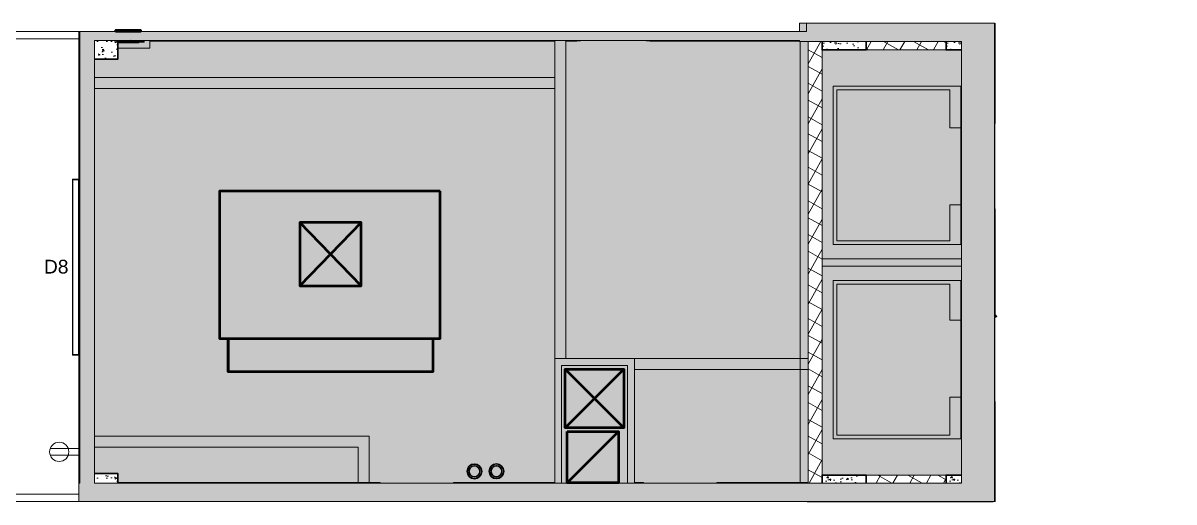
# Model space of a CAD drawing. Header units: inches. Extents: x 1135 to 11974, y 1600 to 2477.
# Drawn here: x 1734 to 2362, y 1908 to 2169 of the extents above; entities that cross this region are included whole.
import ezdxf

# ---------------------------------------------------------------- set-up
doc = ezdxf.new("R2010")
doc.units = ezdxf.units.IN
doc.header["$MEASUREMENT"] = 0
doc.linetypes.add('IMPORT-DASHED2 _3_', pattern=[0])
for name, color, linetype, lineweight in [('4th Floor-no mezz_dwg', 8, 'Continuous', 9), ('A-0005', 8, 'Continuous', 50), ('A-ANNO-NOTE', 4, 'Continuous', 9), ('A-DETL-GENF', 247, 'Continuous', 9), ('A-DETL-MEDM', 8, 'Continuous', 20), ('A-DOOR', 8, 'Continuous', 9), ('A-Flor-Lvl', 8, 'Continuous', 13), ('A-Pen a-Fine', 8, 'Continuous', 9), ('A-WALL', 47, 'Continuous', 13), ('A-WALL-PATT', 8, 'Continuous', 13), ('E-LITE-EQPM', 4, 'Continuous', 9), ('E-LITE-EQPM-IDEN', 8, 'Continuous', 9), ('M-DUCT-OA', 8, 'Continuous', 50), ('M-DUCT-RLF', 8, 'Continuous', 50), ('M-EQ', 8, 'Continuous', 50), ('M-Piping', 8, 'Continuous', 30), ('S-Cols', 8, 'Continuous', 30), ('S-Cols-Patt', 8, 'Continuous', 13), ('S-Slab-Opng-Dashed', 8, 'IMPORT-DASHED2 _3_', 20)]:
    doc.layers.add(name, color=color, linetype=linetype, lineweight=lineweight)
doc.styles.add('Arial_2', font='arial.ttf', dxfattribs={"height": 7.5})
pattern_1 = [(45, (0, 0), (-5.656854, 5.656854), []), (135, (0, 0), (-5.656854, -5.656854), [])]
pattern_2 = [(124.208, (4429.472, -1583.652), (3.833666, 10.097051), [1.125, -12.375]), (69.208, (4429.472, -1583.652), (-11.423948, 1.06777), [0.9, -9.9]), (174.66, (4429.792, -1582.81), (-7.58988, 11.164813), [0.956, -10.517]), (120.393, (4426.585, -1582.835), (6.74529, 14.72872), [1.687, -18.562]), (170.844, (4427.147, -1581.608), (-10.245167, 17.46679), [1.434, -15.776]), (65.392, (4426.585, -1582.835), (-10.24487, 17.467474), [1.35, -14.85]), (95.208, (4427.715, -1581.596), (8.248147, 6.972482), [1.125, -12.375]), (40.208, (4427.715, -1581.596), (-9.473945, 6.472333), [0.9, -9.9]), (145.66, (4428.403, -1581.015), (-1.22545, 13.444612), [0.956, -10.517]), (111.708, (4429.472, -1583.652), (-4.7546483, 1.5341692), [0, -9.78, 0, -10.05, -9.937]), (111.708, (4429.472, -1583.652), (-4.7546483, 1.5341692), [-19.83, 0, -9.937]), (81.708, (4429.472, -1583.652), (-4.618409, 5.407589), [0, -5.73, 0, -9.555, -3.788]), (81.708, (4429.472, -1583.652), (-4.618409, 5.407589), [-15.285, 0, -3.788]), (41.708, (4428.562, -1586.871), (2.5046425, 7.612968), [0, -3.75, 0, -11.7, -15.525]), (41.708, (4428.562, -1586.871), (2.5046425, 7.612968), [-15.45, 0, -15.525]), (31.708, (4428.154, -1588.314), (0.935691, 8.826211), [0, -4.875, 0, -7.77, -11.025]), (31.708, (4428.154, -1588.314), (0.935691, 8.826211), [-12.645, 0, -11.025])]
pattern_3 = [(124.208, (4411.07, -1648.718), (3.833666, 10.097051), [1.125, -12.375]), (69.208, (4411.07, -1648.718), (-11.423948, 1.06777), [0.9, -9.9]), (174.66, (4411.39, -1647.877), (-7.58988, 11.164813), [0.956, -10.517]), (120.393, (4408.184, -1647.902), (6.74529, 14.72872), [1.687, -18.562]), (170.844, (4408.746, -1646.674), (-10.245167, 17.46679), [1.434, -15.776]), (65.392, (4408.184, -1647.902), (-10.24487, 17.467474), [1.35, -14.85]), (95.208, (4409.314, -1646.662), (8.248147, 6.972482), [1.125, -12.375]), (40.208, (4409.314, -1646.662), (-9.473945, 6.472333), [0.9, -9.9]), (145.66, (4410.001, -1646.081), (-1.22545, 13.444612), [0.956, -10.517]), (111.708, (4411.07, -1648.718), (-4.7546483, 1.5341692), [0, -9.78, 0, -10.05, -9.937]), (111.708, (4411.07, -1648.718), (-4.7546483, 1.5341692), [-19.83, 0, -9.937]), (81.708, (4411.07, -1648.718), (-4.618409, 5.407589), [0, -5.73, 0, -9.555, -3.788]), (81.708, (4411.07, -1648.718), (-4.618409, 5.407589), [-15.285, 0, -3.788]), (41.708, (4410.16, -1651.937), (2.5046425, 7.612968), [0, -3.75, 0, -11.7, -15.525]), (41.708, (4410.16, -1651.937), (2.5046425, 7.612968), [-15.45, 0, -15.525]), (31.708, (4409.752, -1653.38), (0.935691, 8.826211), [0, -4.875, 0, -7.77, -11.025]), (31.708, (4409.752, -1653.38), (0.935691, 8.826211), [-12.645, 0, -11.025])]

# ---------------------------------------------------------------- blocks, each defined once
blk = doc.blocks.new('4th Floor-no mezz_dwg-3377830-MEZ - Tel_Data_Elec Plan')
at = {"layer": 'A-WALL'}
h = blk.add_hatch(dxfattribs=at)
h.set_pattern_fill('FP_1', color=256, style=0, pattern_type=2)
h.set_pattern_definition(pattern_1)
h.paths.add_polyline_path([(2594.9, 3194.1), (2606.77, 3236.07), (2602.33, 3237.33), (2590.46, 3195.36)], flags=0)
h = blk.add_hatch(dxfattribs=at)
h.set_pattern_fill('FP_1', color=256, style=0, pattern_type=2)
h.set_pattern_definition(pattern_1)
h.paths.add_polyline_path([(2815.74, 3106.7), (2583.93, 3172.26), (2581.85, 3164.92), (2813.67, 3099.36)], flags=0)
h = blk.add_hatch(dxfattribs=at)
h.set_pattern_fill('FP_1', color=256, style=0, pattern_type=2)
h.set_pattern_definition(pattern_1)
h.paths.add_polyline_path([(2834.15, 3171.77), (2830.02, 3172.94), (2818.15, 3130.97), (2822.28, 3129.8)], flags=0)
at = {"layer": 'S-Cols-Patt'}
h = blk.add_hatch(dxfattribs=at)
h.set_pattern_fill('FP_2', color=256, style=0, pattern_type=2)
h.set_pattern_definition(pattern_2)
h.paths.add_polyline_path([(2609.05, 3244.13), (2604.61, 3245.39), (2602.33, 3237.33), (2606.77, 3236.07)], flags=0)
h = blk.add_hatch(dxfattribs=at)
h.set_pattern_fill('FP_3', color=256, style=0, pattern_type=2)
h.set_pattern_definition(pattern_3)
h.paths.add_polyline_path([(2588.37, 3171.01), (2594.9, 3194.1), (2590.46, 3195.36), (2583.93, 3172.26)], flags=0)
h = blk.add_hatch(dxfattribs=at)
h.set_pattern_fill('FP_2', color=256, style=0, pattern_type=2)
h.set_pattern_definition(pattern_2)
h.paths.add_polyline_path([(2836.43, 3179.83), (2832.3, 3181), (2830.02, 3172.94), (2834.15, 3171.77)], flags=0)
h = blk.add_hatch(dxfattribs=at)
h.set_pattern_fill('FP_3', color=256, style=0, pattern_type=2)
h.set_pattern_definition(pattern_3)
h.paths.add_polyline_path([(2815.75, 3106.7), (2822.28, 3129.8), (2818.15, 3130.97), (2811.62, 3107.87)], flags=0)
h = blk.add_hatch(dxfattribs=at)
h.set_pattern_fill('FP_7', color=256, style=0, pattern_type=2)
h.set_pattern_definition([(50, (-159.334, 115.366), (10.759264, -0.941097), [1.125, -12.375]), (355, (-159.334, 115.366), (-2.081512, 11.283352), [0.9, -9.9]), (100.451, (-158.437, 115.288), (8.678035, 10.341713), [0.956, -10.517]), (46.184, (-159.334, 118.366), (16.00846, -2.482614), [1.687, -18.562]), (96.636, (-158, 118.16), (14.019345, 14.61199), [1.434, -15.776]), (351.184, (-159.334, 118.366), (14.02008, 14.61189), [1.35, -14.85]), (21, (-157.834, 117.616), (8.954012, -6.039297), [1.125, -12.375]), (326, (-157.834, 117.616), (3.649746, 10.87778), [0.9, -9.9]), (71.451, (-157.088, 117.113), (12.603742, 4.837872), [0.956, -10.517]), (37.5, (-159.334, 115.366), (0.18249, 4.994109), [0, -9.78, 0, -10.05, -9.937]), (37.5, (-159.334, 115.366), (0.18249, 4.994109), [-19.83, 0, -9.937]), (7.5, (-159.334, 115.366), (3.9464735, 5.916737), [0, -5.73, 0, -9.555, -3.787]), (7.5, (-159.334, 115.366), (3.9464735, 5.916737), [-15.285, 0, -3.787]), (327.5, (-162.679, 115.366), (8.007252, -0.3382693), [0, -3.75, 0, -11.7, -15.525]), (327.5, (-162.679, 115.366), (8.007252, -0.3382693), [-15.45, 0, -15.525]), (317.5, (-164.179, 115.366), (8.747719, 1.501642), [0, -4.875, 0, -7.77, -11.025]), (317.5, (-164.179, 115.366), (8.747719, 1.501642), [-12.645, 0, -11.025])])
h.paths.add_polyline_path([(2488.23, 2798.39), (2488.63, 2799.82), (2478.95, 2802.56), (2475.48, 2790.29), (2485.16, 2787.55)], flags=0)
h = blk.add_hatch(dxfattribs=at)
h.set_pattern_fill('FP_6', color=256, style=0, pattern_type=2)
h.set_pattern_definition([(50, (69.802, 50.56), (10.759264, -0.941097), [1.125, -12.375]), (355, (69.802, 50.56), (-2.081512, 11.283352), [0.9, -9.9]), (100.451, (70.698, 50.482), (8.678035, 10.341713), [0.956, -10.517]), (46.184, (69.802, 53.56), (16.00846, -2.482614), [1.687, -18.562]), (96.636, (71.136, 53.353), (14.019345, 14.61199), [1.434, -15.776]), (351.184, (69.802, 53.56), (14.02008, 14.61189), [1.35, -14.85]), (21, (71.302, 52.81), (8.954012, -6.039297), [1.125, -12.375]), (326, (71.302, 52.81), (3.649746, 10.87778), [0.9, -9.9]), (71.451, (72.048, 52.307), (12.603742, 4.837872), [0.956, -10.517]), (37.5, (69.802, 50.56), (0.18249, 4.994109), [0, -9.78, 0, -10.05, -9.937]), (37.5, (69.802, 50.56), (0.18249, 4.994109), [-19.83, 0, -9.937]), (7.5, (69.802, 50.56), (3.9464735, 5.916737), [0, -5.73, 0, -9.555, -3.788]), (7.5, (69.802, 50.56), (3.9464735, 5.916737), [-15.285, 0, -3.788]), (327.5, (66.457, 50.56), (8.007252, -0.3382693), [0, -3.75, 0, -11.7, -15.525]), (327.5, (66.457, 50.56), (8.007252, -0.3382693), [-15.45, 0, -15.525]), (317.5, (64.957, 50.56), (8.747719, 1.501642), [0, -4.875, 0, -7.77, -11.025]), (317.5, (64.957, 50.56), (8.747719, 1.501642), [-12.645, 0, -11.025])])
h.paths.add_polyline_path([(2707.69, 2724.61), (2711.16, 2736.88), (2706.22, 2738.28), (2702.75, 2726.01)], flags=0)
at = {"layer": 'A-0005', "flags": 128}
blk.add_lwpolyline([(2753.81, 3221.9), (2754.05, 3222.74), (2753.93, 3222.77), (2753.69, 3221.93)], dxfattribs=at)
at = {"layer": 'A-DOOR', "flags": 128}
for points in [[(2557.97, 3081.98), (2558.09, 3081.94), (2557.55, 3080.02), (2557.43, 3080.05)], [(2547.09, 3043.48), (2547.21, 3043.45), (2547.75, 3045.38), (2547.63, 3045.41)]]:
    blk.add_lwpolyline(points, dxfattribs=at)
at = {"layer": 'A-Flor-Lvl'}
for p, q in [((2718.75, 3213.11), (2698.07, 3139.98)), ((2722.6, 3212.02), (2701.92, 3138.89))]:
    blk.add_line(p, q, dxfattribs=at)
at = {"layer": 'A-Pen a-Fine'}
for p, q in [((2652.62, 3250.65), (2600.09, 3265.5)), ((2600.13, 3265.62), (2652.66, 3250.77)), ((2697.55, 3237.94), (2753.66, 3222.07)), ((2753.7, 3222.19), (2697.59, 3238.06)), ((2798.6, 3209.36), (2851.12, 3194.51)), ((2851.16, 3194.63), (2798.63, 3209.48)), ((2798.67, 3209.6), (2851.19, 3194.75))]:
    blk.add_line(p, q, dxfattribs=at)
at = {"layer": 'A-Pen a-Fine', "flags": 128}
for points in [[(2600.06, 3265.38), (2600.16, 3265.74)], [(2600.16, 3265.74), (2652.69, 3250.89)], [(2652.59, 3250.53), (2652.69, 3250.89)], [(2711.09, 3214.89), (2628.04, 3238.37), (2609.09, 3171.35), (2692.13, 3147.87)], [(2697.52, 3237.82), (2697.62, 3238.18)], [(2753.73, 3222.31), (2697.62, 3238.18)], [(2753.63, 3221.95), (2753.73, 3222.31)], [(2730.06, 3209.52), (2813.1, 3186.03), (2794.15, 3119.01), (2711.11, 3142.5)], [(2798.56, 3209.24), (2798.67, 3209.6)]]:
    blk.add_lwpolyline(points, close=True, dxfattribs=at)
for points in [[(2649.85, 3232.21), (2648.21, 3226.43), (2628.33, 3232.05), (2611.56, 3172.73), (2690.75, 3150.33), (2707.53, 3209.66), (2688.62, 3215), (2690.25, 3220.78)], [(2791.3, 3192.2), (2789.67, 3186.43), (2809.55, 3180.81), (2792.77, 3121.48), (2713.58, 3143.88), (2730.35, 3203.2), (2749.26, 3197.86), (2750.89, 3203.63)], [(2850.85, 3194.07), (2850.99, 3194.03), (2851.19, 3194.75), (2850.99, 3194.03)]]:
    blk.add_lwpolyline(points, dxfattribs=at)
at = {"layer": 'A-Pen a-Fine'}
for centre in [(2600.14, 3265.78), (2652.73, 3250.91), (2697.6, 3238.22), (2753.77, 3222.33), (2798.64, 3209.65), (2851.23, 3194.77)]:
    blk.add_arc(centre, 0.0469, 212.39802, 296.01865, dxfattribs=at)
at = {"layer": 'A-WALL'}
for p, q in [((2599.23, 3263.15), (2572.05, 3167.04)), ((2606.77, 3236.07), (2602.33, 3237.33)), ((2851.07, 3193.61), (2849.44, 3187.84)), ((2851.06, 3193.61), (2850.74, 3193.71)), ((2815.74, 3106.7), (2583.93, 3172.26)), ((2575.37, 3161.88), (2553.16, 3083.34)), ((2581.85, 3164.92), (2813.67, 3099.36)), ((2581.85, 3164.92), (2813.67, 3099.36)), ((2776.03, 2966.27), (2710.69, 2984.75)), ((2777.05, 2969.88), (2715.32, 2987.33)), ((2723.97, 2875.85), (2683.16, 2731.55)), ((2714.99, 2713.71), (2759.74, 2871.94)), ((2746.51, 2863.24), (2710.8, 2736.98)), ((2468.35, 2783.47), (2474.13, 2803.92)), ((2482.85, 2779.37), (2472.2, 2782.38)), ((2492.66, 2777.11), (2492.52, 2776.63)), ((2589.59, 2749.18), (2584.9, 2750.5)), ((2705.07, 2716.52), (2705.2, 2717))]:
    blk.add_line(p, q, dxfattribs=at)
at = {"layer": 'A-WALL', "flags": 128}
for points in [[(2590.46, 3195.36), (2594.9, 3194.1), (2606.77, 3236.07)], [(2823.12, 3096.04), (2823.44, 3095.94), (2850.62, 3192.05)], [(2834.15, 3171.77), (2830.02, 3172.94), (2818.15, 3130.97), (2822.28, 3129.8)], [(2557.97, 3081.98), (2558.21, 3081.91), (2580.43, 3160.45)], [(2813.32, 3099.46), (2799.75, 3051.5), (2800.11, 3051.4)], [(2542.27, 3044.85), (2540.64, 3039.07), (2540.63, 3039.07), (2539, 3033.3), (2539.01, 3033.3), (2474.13, 2803.92)], [(2483.73, 2816.15), (2479.81, 2802.31), (2482.82, 2801.46), (2487.58, 2818.3), (2483.95, 2819.33), (2544.06, 3031.87), (2710.72, 2984.74), (2712.36, 2990.51), (2545.69, 3037.64), (2547.33, 3043.42), (2547.09, 3043.48)], [(2500.61, 2783.18), (2568.95, 3024.82), (2563.18, 3026.46), (2494.84, 2784.81)], [(2710.69, 2984.75), (2722.53, 3026.6), (2787.87, 3008.12)], [(2715.32, 2987.33), (2725.12, 3021.97), (2786.85, 3004.52)], [(2789.22, 3012.91), (2788.87, 3013.01), (2787.51, 3008.22)], [(2775.67, 2966.37), (2760.65, 2913.25), (2761.01, 2913.15)], [(2688.93, 2729.92), (2728.11, 2868.44), (2746.51, 2863.24), (2748.14, 2869.01), (2723.97, 2875.85)], [(2750.12, 2874.66), (2749.77, 2874.76), (2748.14, 2869.01)], [(2478.95, 2802.56), (2479.18, 2802.49), (2483.1, 2816.32), (2483.73, 2816.15)], [(2482.99, 2779.85), (2482.85, 2779.37), (2705.37, 2716.43)], [(2492.52, 2776.63), (2498.3, 2775), (2498.43, 2775.48)]]:
    blk.add_lwpolyline(points, dxfattribs=at)
blk.add_lwpolyline([(2722.53, 3026.6), (2728.3, 3024.97), (2754.1, 3116.21), (2748.33, 3117.84)], close=True, dxfattribs=at)
at = {"layer": 'M-DUCT-OA'}
blk.add_line((2726.48, 3019.49), (2748.57, 2979.99), dxfattribs=at)
at = {"layer": 'M-DUCT-OA', "flags": 128}
blk.add_lwpolyline([(2757.27, 3010.78), (2717.77, 2988.7), (2726.48, 3019.49), (2757.27, 3010.78), (2748.57, 2979.99), (2717.77, 2988.7)], dxfattribs=at)
at = {"layer": 'M-DUCT-RLF'}
blk.add_line((2777.74, 2972.91), (2758.42, 3007.47), dxfattribs=at)
at = {"layer": 'M-DUCT-RLF', "flags": 128}
blk.add_lwpolyline([(2750.8, 2980.53), (2758.42, 3007.47), (2785.36, 2999.85), (2777.74, 2972.91)], close=True, dxfattribs=at)
at = {"layer": 'M-EQ'}
for p, q in [((2643.71, 2893.93), (2601.4, 2871.08)), ((2477.1, 2814.77), (2477.2, 2814.74)), ((2651.75, 2816.25), (2669.07, 2811.35)), ((2474.14, 2803.92), (2474.04, 2803.95))]:
    blk.add_line(p, q, dxfattribs=at)
at = {"layer": 'M-EQ', "flags": 128}
blk.add_lwpolyline([(2605.89, 2949.44), (2573.1, 2833.49), (2650.44, 2811.61), (2683.23, 2927.57)], close=True, dxfattribs=at)
for points in [[(2651.68, 2816.02), (2669.01, 2811.12), (2699.51, 2918.98), (2682.19, 2923.88)], [(2610.51, 2903.31), (2601.4, 2871.08), (2634.59, 2861.69), (2643.71, 2893.93), (2610.51, 2903.31), (2634.59, 2861.69)], [(2473.68, 2802.68), (2477.46, 2816.03), (2477.1, 2816.14), (2473.32, 2802.78), (2473.68, 2802.68)], [(2482.01, 2813.38), (2482.87, 2813.14), (2479.81, 2802.31), (2478.95, 2802.56)]]:
    blk.add_lwpolyline(points, dxfattribs=at)
at = {"layer": 'M-EQ'}
for start, end in [(302.27933, 0), (0, 26.21887)]:
    blk.add_arc((2478.53, 2808.52), 2.75, start, end, dxfattribs=at)
at = {"layer": 'M-Piping'}
for centre, radius in [((2761.23, 2937.41), 4), ((2761.23, 2937.41), 3), ((2757.98, 2925.86), 4), ((2757.98, 2925.86), 3)]:
    blk.add_circle(centre, radius, dxfattribs=at)
at = {"layer": 'S-Cols'}
for p, q in [((2594.9, 3194.1), (2590.46, 3195.36)), ((2818.15, 3130.97), (2822.28, 3129.8))]:
    blk.add_line(p, q, dxfattribs=at)
at = {"layer": 'S-Cols', "flags": 128}
for points in [[(2602.33, 3237.33), (2606.77, 3236.07), (2609.05, 3244.13)], [(2583.93, 3172.26), (2588.37, 3171.01), (2594.9, 3194.1)], [(2834.15, 3171.77), (2830.02, 3172.94), (2832.3, 3181)], [(2815.75, 3106.7), (2811.62, 3107.87), (2818.15, 3130.97)], [(2478.95, 2802.56), (2488.63, 2799.82), (2485.16, 2787.55)], [(2702.75, 2726.01), (2706.22, 2738.28), (2711.16, 2736.88)]]:
    blk.add_lwpolyline(points, dxfattribs=at)
at = {"layer": 'S-Slab-Opng-Dashed'}
for p, q in [((2718.75, 3213.11), (2698.07, 3139.98)), ((2722.6, 3212.02), (2701.92, 3138.89)), ((2580.66, 3160.71), (2812.48, 3095.15))]:
    blk.add_line(p, q, dxfattribs=at)
at = {"layer": 'S-Slab-Opng-Dashed', "flags": 128}
for points in [[(2609.05, 3244.13), (2588.37, 3171), (2811.61, 3107.86), (2832.3, 3181)], [(2777.05, 2969.88), (2715.32, 2987.33), (2725.12, 3021.97), (2786.85, 3004.52)]]:
    blk.add_lwpolyline(points, dxfattribs=at)
blk = doc.blocks.new('a-light Accolade D3 - Wall Mount - 8_-0_-V6-REFLECTED CEILING PLAN - MEZZANINE')
at = {"layer": 'E-LITE-EQPM'}
for p, q in [((-48, 3.5), (-47.62, 3.5)), ((-48, 0), (-48, 3.5)), ((47.62, 3.5), (-47.62, 3.5)), ((-47.62, 3.38), (-47.62, 3.5)), ((-47.62, 3.5), (-47.62, 3.38)), ((-47.62, 0.15), (-47.62, 3.38)), ((-47.62, 3.38), (47.62, 3.38)), ((-47.62, 0), (-47.62, 0.15)), ((47.62, 0.15), (-47.62, 0.15)), ((-47.62, 0.15), (-47.62, 0)), ((-47.5, 0.13), (47.5, 0.13)), ((47.62, 3.5), (47.62, 3.38)), ((47.62, 3.38), (47.62, 3.5)), ((47.62, 3.5), (48, 3.5)), ((47.62, 0.15), (47.62, 0)), ((47.62, 0), (47.62, 0.15)), ((47.62, 3.38), (47.62, 0.15)), ((48, 3.5), (48, 0))]:
    blk.add_line(p, q, dxfattribs=at)

msp = doc.modelspace()

# ---------------------------------------------------------------- hatches: boundary and pattern name
at = {"layer": 'A-DETL-GENF'}
h = msp.add_hatch(color=256, dxfattribs=at)
h.paths.add_polyline_path([(2459.93, 1908.04), (2460.3, 1908.06), (2460.3, 2168.92), (2459.93, 2168.92), (2459.93, 1912.55)], flags=0)
h.paths.add_polyline_path([(2264.51, 1908.25), (2264.51, 2169.17), (2264.28, 2169.15), (2264.28, 1908.25)], flags=0)
h.paths.add_polyline_path([(2957.79, 1912.55), (2957.79, 1916.55), (2957.67, 1916.55), (2957.67, 1912.62)], flags=0)
h.paths.add_polyline_path([(2651.16, 1917.55), (2936.54, 1917.55), (2936.54, 1927.67), (2949.67, 1927.67), (2949.67, 2153.86), (2936.54, 2153.86), (2936.54, 2158.92), (2694.66, 2158.92), (2694.66, 2164.92), (2651.16, 2164.92), (2651.16, 2158.92), (2561.92, 2158.92), (2561.92, 1917.92), (2568.29, 1917.92), (2568.29, 1917.55), (2575.87, 1917.55)], flags=0)
h.paths.add_polyline_path([(2957.67, 1917.55), (2957.79, 1917.55), (2957.79, 2168.92), (2957.67, 2168.92), (2957.67, 2158.92)], flags=0)
h.paths.add_polyline_path([(2554.3, 1917.92), (2554.3, 1917.92), (2554.3, 2154.54), (2478.3, 2154.54), (2478.3, 1922.54), (2554.3, 1922.54)], flags=0)
h.paths.add_polyline_path([(1764.71, 1918.25), (1765.21, 1918.25), (1765.21, 2164.5), (1764.71, 2164.5), (1764.71, 2159.16)], flags=0)
h.paths.add_polyline_path([(1785.96, 1918.25), (2162.65, 1918.25), (2162.65, 2159.16), (2157.96, 2159.16), (2157.96, 2159.56), (1785.96, 2159.56), (1785.96, 2149.5), (1773.21, 2149.5), (1773.21, 1923.37), (1785.96, 1923.37), (1785.96, 1921.96)], flags=0)
h.paths.add_polyline_path([(2170.28, 1918.25), (2170.28, 1918.25), (2170.28, 1922.54), (2246.28, 1922.54), (2246.28, 2154.54), (2170.28, 2154.54), (2170.28, 1960.47)], flags=0)
at = {"layer": 'A-WALL-PATT'}
for points in [[(2246.28, 2159.16), (2264.28, 2159.16), (2264.28, 2169.16), (2157.96, 2169.16), (2157.96, 2159.16)], [(1765.21, 2159.56), (2157.96, 2159.56), (2157.96, 2164.56), (1765.21, 2164.56)], [(1765.21, 1918.25), (1773.21, 1918.25), (1773.21, 2159.56), (1765.21, 2159.56), (1765.21, 2159.16)], [(2264.28, 1918.25), (2264.28, 2159.16), (2246.28, 2159.16), (2246.28, 1918.25)], [(2264.28, 1908.25), (2264.28, 1918.25), (1764.71, 1918.25), (1764.71, 1908.25)]]:
    msp.add_hatch(color=256, dxfattribs=at).paths.add_polyline_path(points, flags=0)

# ---------------------------------------------------------------- linework, layer by layer
at = {"layer": 'A-ANNO-NOTE'}
for p, q in [((1765.21, 1936.99), (1749.01, 1936.99)), ((1765.21, 1933.5), (1749.01, 1933.5))]:
    msp.add_line(p, q, dxfattribs=at)
msp.add_circle((1753.96, 1935.24), 5.25, dxfattribs=at)
at = {"layer": 'A-DETL-MEDM'}
for p, q in [((2264.51, 2169.17), (2161.83, 2169.17)), ((2161.83, 2169.17), (2161.83, 2164.5)), ((2264.51, 1908.25), (2264.51, 2169.17)), ((2161.83, 2164.5), (1764.71, 2164.5)), ((1764.71, 2164.5), (1764.71, 1908.25)), ((1764.71, 2164.5), (1764.71, 1908.25)), ((1764.71, 1908.25), (2264.51, 1908.25))]:
    msp.add_line(p, q, dxfattribs=at)
at = {"layer": 'A-WALL'}
for p, q in [((2264.28, 2169.16), (2157.96, 2169.16)), ((2157.96, 2169.16), (2157.96, 2164.56)), ((2264.28, 1908.25), (2264.28, 2169.16)), ((1764.71, 2164.57), (1453.18, 2164.57)), ((1453.18, 2160.57), (1764.71, 2160.57)), ((1764.71, 2160.57), (1764.71, 2164.57)), ((2157.96, 2164.56), (1765.21, 2164.56)), ((1765.21, 2164.56), (1765.21, 1918.25)), ((1773.21, 2159.56), (2157.96, 2159.56)), ((1773.21, 1918.25), (1773.21, 2159.56)), ((2157.96, 2159.56), (2157.96, 2159.16)), ((2157.96, 2159.16), (2246.28, 2159.16)), ((2246.28, 2159.16), (2246.28, 1918.25)), ((1765.21, 1918.25), (1764.71, 1918.25)), ((1764.71, 1918.25), (1764.71, 1912.25)), ((2246.28, 1918.25), (1773.21, 1918.25)), ((1764.71, 1912.25), (1453.18, 1912.25)), ((1449.18, 1908.25), (1764.71, 1908.25)), ((1764.71, 1908.25), (2264.28, 1908.25))]:
    msp.add_line(p, q, dxfattribs=at)

# ---------------------------------------------------------------- block references
at = {"layer": '4th Floor-no mezz_dwg', "rotation": 285.7916661181736}
msp.add_blockref('4th Floor-no mezz_dwg-3377830-MEZ - Tel_Data_Elec Plan', (-1585.44, 3782.26), dxfattribs=at)
at = {"layer": 'E-LITE-EQPM', "rotation": 89.99999999999993}
msp.add_blockref('a-light Accolade D3 - Wall Mount - 8_-0_-V6-REFLECTED CEILING PLAN - MEZZANINE', (1764.71, 2036.06), dxfattribs=at)

# ---------------------------------------------------------------- texts
at = {"layer": 'E-LITE-EQPM-IDEN', "insert": (1745.63, 2040.02), "char_height": 7.5, "width": 16.665, "attachment_point": 1, "style": 'Arial_2'}
msp.add_mtext('D8', dxfattribs=at)

doc.saveas('drawing.dxf')
